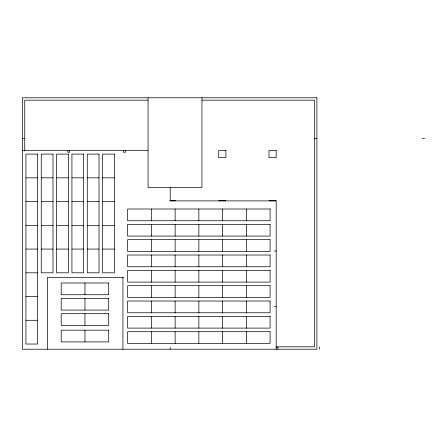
<?xml version="1.0" encoding="UTF-8"?>
<svg xmlns="http://www.w3.org/2000/svg" width="447" height="447" viewBox="0 0 447 447"><rect width="100%" height="100%" fill="white"/><g stroke="black" fill="none" stroke-linecap="round" stroke-linejoin="round"><path stroke-width="0.67" d="M148.069 100.178L24.747 100.178L24.747 151.036M201.949 100.178L314.498 100.178L314.498 346.822L276.185 346.822M22.35 138.492L24.747 138.492M314.498 138.492L316.889 138.492M422.253 138.492L424.65 138.492M22.35 150.466L148.069 150.466M25.915 177.839L37.66 177.839M41.253 177.839L52.997 177.839M56.59 177.839L68.335 177.839M71.928 177.839L83.673 177.839M87.266 177.839L99.01 177.839M102.603 177.839L114.348 177.839M169.771 200.753L175.61 200.753M218.712 200.753L225.897 200.753M268.999 200.753L276.185 200.753L276.185 349.219M276.185 200.887L170.218 200.887L170.218 187.69M25.915 201.586L37.66 201.586M41.253 201.586L52.997 201.586M56.59 201.586L68.335 201.586M71.928 201.586L83.673 201.586M87.266 201.586L99.01 201.586M102.603 201.586L114.348 201.586M25.915 225.327L37.66 225.327M41.253 225.327L52.997 225.327M56.59 225.327L68.335 225.327M71.928 225.327L83.673 225.327M87.266 225.327L99.01 225.327M102.603 225.327L114.348 225.327M25.915 249.068L37.66 249.068M41.253 249.068L52.997 249.068M56.59 249.068L68.335 249.068M71.928 249.068L83.673 249.068M87.266 249.068L99.01 249.068M102.603 249.068L114.348 249.068M274.385 251.041L276.185 251.041M25.915 272.815L37.66 272.815M123.523 277.38L47.494 277.38L47.494 349.219M25.915 296.557L37.66 296.557M274.385 306.715L276.185 306.715M25.915 320.298L37.66 320.298M276.185 347.425L277.978 347.425L277.978 349.219M319.287 346.822L319.287 349.219M246.347 209L246.347 220.745M246.347 224.338L246.347 236.083M246.347 239.676L246.347 251.421M246.347 255.013L246.347 266.758M246.347 270.351L246.347 282.096M246.347 285.689L246.347 297.434M246.347 301.027L246.347 312.771M246.347 316.364L246.347 328.109M246.347 331.702L246.347 343.447M222.606 209L222.606 220.745M222.606 224.338L222.606 236.083M222.606 239.676L222.606 251.421M222.606 255.013L222.606 266.758M222.606 270.351L222.606 282.096M222.606 285.689L222.606 297.434M222.606 301.027L222.606 312.771M222.606 316.364L222.606 328.109M222.606 331.702L222.606 343.447M201.949 97.781L201.949 187.578L148.069 187.578L148.069 97.781M198.865 209L198.865 220.745M198.865 224.338L198.865 236.083M198.865 239.676L198.865 251.421M198.865 255.013L198.865 266.758M198.865 270.351L198.865 282.096M198.865 285.689L198.865 297.434M198.865 301.027L198.865 312.771M198.865 316.364L198.865 328.109M198.865 331.702L198.865 343.447M175.123 209L175.123 220.745M175.123 224.338L175.123 236.083M175.123 239.676L175.123 251.421M175.123 255.013L175.123 266.758M175.123 270.351L175.123 282.096M175.123 285.689L175.123 297.434M175.123 301.027L175.123 312.771M175.123 316.364L175.123 328.109M175.123 331.702L175.123 343.447M170.218 347.425L170.218 349.219M151.377 209L151.377 220.745M151.377 224.338L151.377 236.083M151.377 239.676L151.377 251.421M151.377 255.013L151.377 266.758M151.377 270.351L151.377 282.096M151.377 285.689L151.377 297.434M151.377 301.027L151.377 312.771M151.377 316.364L151.377 328.109M151.377 331.702L151.377 343.447M125.322 150.466L125.322 152.259L123.523 152.259L123.523 150.466M122.925 277.38L122.925 349.219M84.952 282.996L84.952 294.741M84.952 298.333L84.952 310.078M84.952 313.671L84.952 325.416M84.952 330.171L84.952 341.916M69.643 150.466L69.643 152.259L67.849 152.259L67.849 150.466M316.889 97.781L22.35 97.781L22.35 349.219L316.889 349.219L316.889 97.781M225.897 150.466L218.712 150.466L218.712 157.646L225.897 157.646L225.897 150.466M276.185 150.466L268.999 150.466L268.999 157.646L276.185 157.646L276.185 150.466M37.66 154.098L25.915 154.098L25.915 344.039L37.66 344.039L37.66 154.098M52.997 154.098L41.253 154.098L41.253 272.815L52.997 272.815L52.997 154.098M68.335 154.098L56.59 154.098L56.59 272.815L68.335 272.815L68.335 154.098M83.673 154.098L71.928 154.098L71.928 272.815L83.673 272.815L83.673 154.098M99.01 154.098L87.266 154.098L87.266 272.815L99.01 272.815L99.01 154.098M114.348 154.098L102.603 154.098L102.603 272.815L114.348 272.815L114.348 154.098M270.094 209L127.635 209L127.635 220.745L270.094 220.745L270.094 209M270.094 224.338L127.635 224.338L127.635 236.083L270.094 236.083L270.094 224.338M270.094 239.676L127.635 239.676L127.635 251.421L270.094 251.421L270.094 239.676M270.094 255.013L127.635 255.013L127.635 266.758L270.094 266.758L270.094 255.013M270.094 270.351L127.635 270.351L127.635 282.096L270.094 282.096L270.094 270.351M108.699 282.996L61.211 282.996L61.211 294.741L108.699 294.741L108.699 282.996M270.094 285.689L127.635 285.689L127.635 297.434L270.094 297.434L270.094 285.689M108.699 298.333L61.211 298.333L61.211 310.078L108.699 310.078L108.699 298.333M270.094 301.027L127.635 301.027L127.635 312.771L270.094 312.771L270.094 301.027M108.699 313.671L61.211 313.671L61.211 325.416L108.699 325.416L108.699 313.671M270.094 316.364L127.635 316.364L127.635 328.109L270.094 328.109L270.094 316.364M108.699 330.171L61.211 330.171L61.211 341.916L108.699 341.916L108.699 330.171M270.094 331.702L127.635 331.702L127.635 343.447L270.094 343.447L270.094 331.702"/></g></svg>
